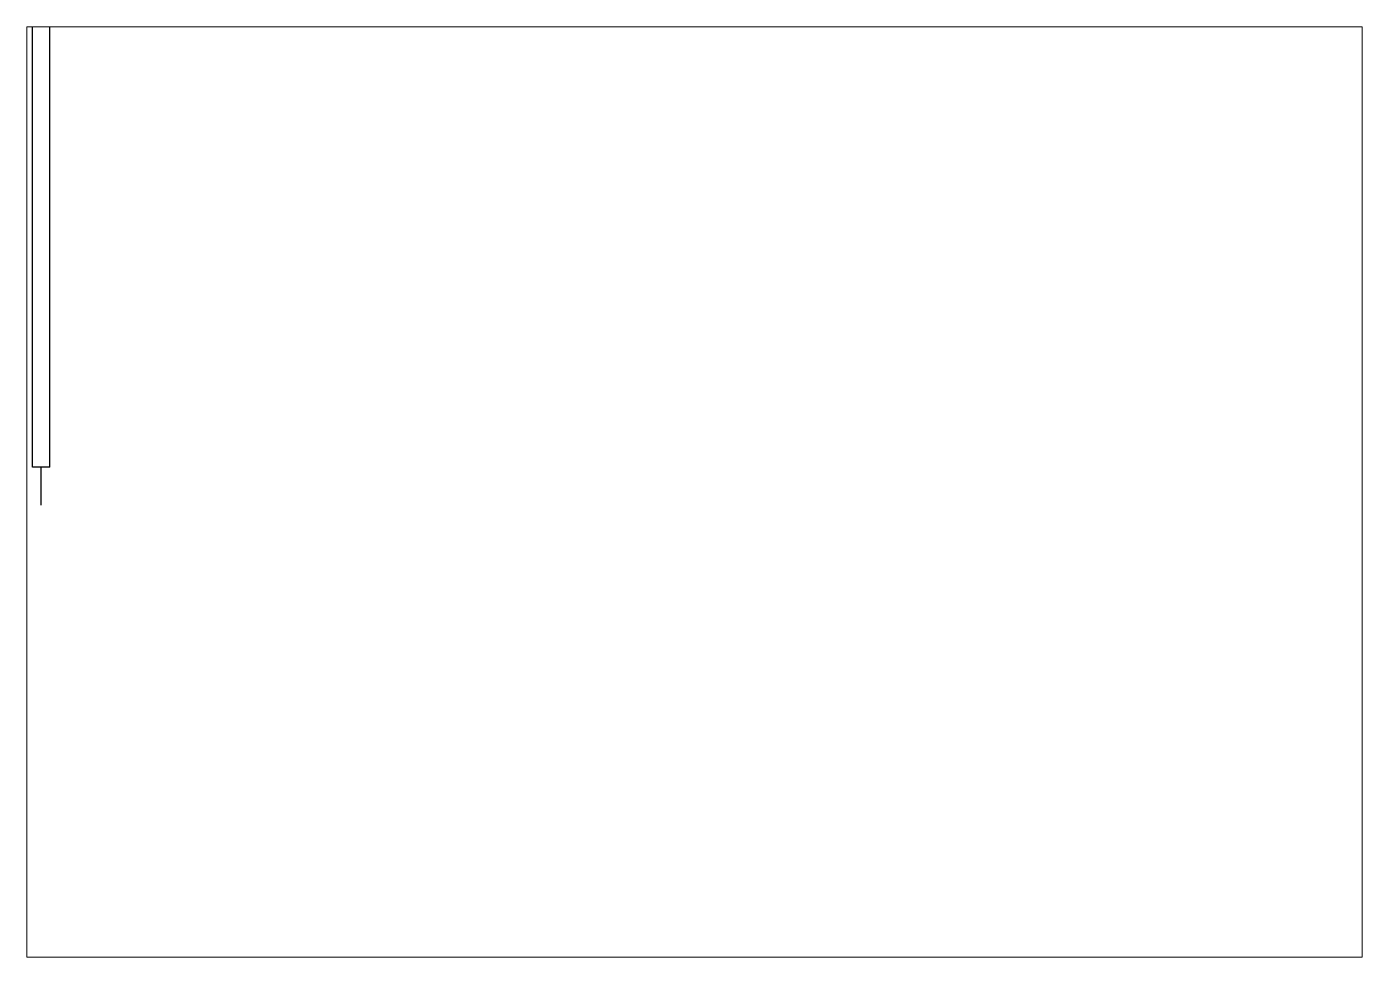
# Paper-space layout 'Layout1' of a CAD drawing. Header units: millimetres. Extents: x 29 to 258, y 20 to 180.
# The model-space entities are those that its viewports show. They can reach past a viewport. Long polylines and large blocks are cut down to what shows.
import ezdxf

# ---------------------------------------------------------------- set-up
doc = ezdxf.new("R2010")
doc.units = ezdxf.units.MM
doc.layers.add('KwikScaf Matrix', color=7, linetype='Continuous')

# ---------------------------------------------------------------- blocks, each defined once
blk = doc.blocks.new('2D Cross Brace 3.2 Metre D')
at = {"color": 0}
for p, q in [((0, 104.5), (0, 2591.5)), ((48, 104.5), (48, 2591.5)), ((48, 104.5), (0, 104.5)), ((24, 0), (24, 104.5))]:
    blk.add_line(p, q, dxfattribs=at)

msp = doc.modelspace()

# ---------------------------------------------------------------- block references
at = {"layer": 'KwikScaf Matrix'}
msp.add_blockref('2D Cross Brace 3.2 Metre D', (0, 0), dxfattribs=at)

psp = doc.layouts.get("Layout1")

# ---------------------------------------------------------------- viewports
at = {"layer": '0'}
psp.add_viewport(center=(143.44, 99.94), size=(229.5, 159.9015), view_center_point=(1818.25, 36), view_height=2555.159, dxfattribs=at)

doc.saveas('drawing.dxf')
